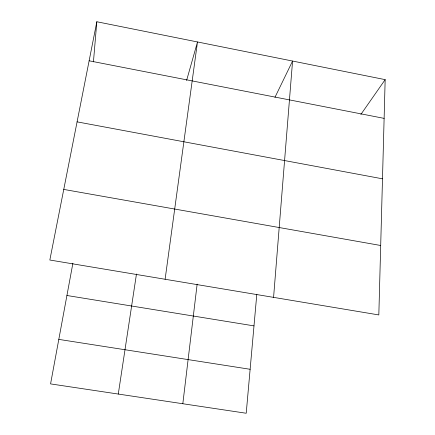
<?xml version="1.0" encoding="UTF-8"?>
<svg xmlns="http://www.w3.org/2000/svg" width="435" height="435" viewBox="0 0 435 435"><rect width="100%" height="100%" fill="white"/><g stroke="black" fill="none" stroke-linecap="round" stroke-linejoin="round"><path stroke-width="0.65" d="M385.165 79.638L378.825 314.94L49.835 260.021L96.826 21.75L385.165 79.638L360.854 114.465M273.577 297.371L292.576 61.047L274.969 97.315M93.443 61.868L96.826 21.75M256.808 294.239L246.215 413.25L50.569 383.898L72.895 263.24M182.82 403.74L197.147 284.131M165.11 279.265L197.495 41.961L186.599 80.475M118.282 394.056L136.47 274.001M58.801 339.387L250.13 369.288M66.925 295.495L253.991 325.886M63.76 189.421L380.696 245.492M77.082 121.86L382.49 178.818M89.126 60.797L384.121 118.374"/></g></svg>
